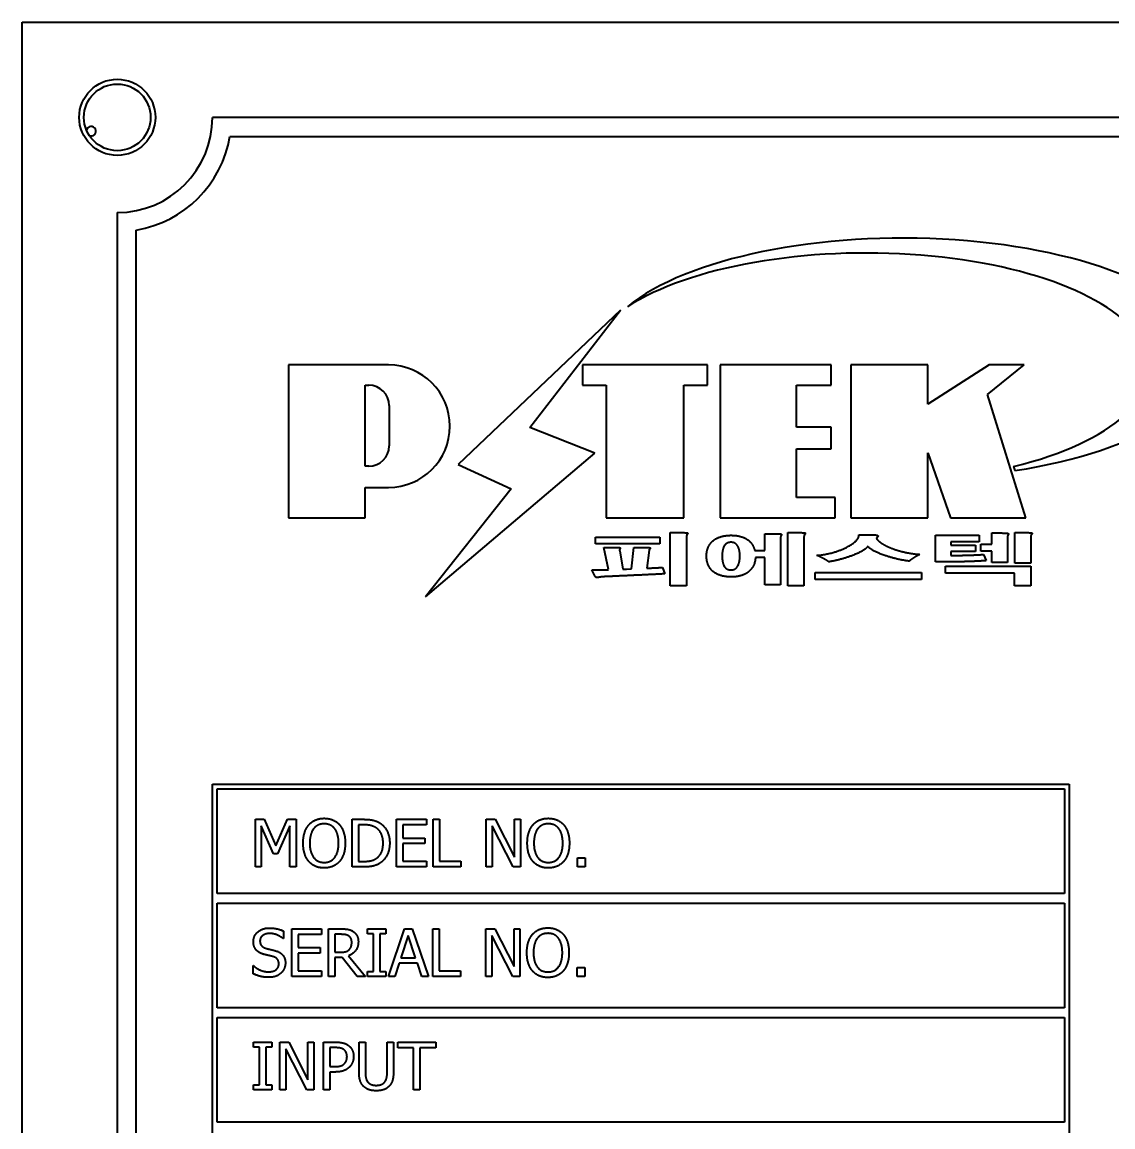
# Model space of a CAD drawing. Header units: millimetres. Extents: x 0 to 5945, y 0 to 4205.
# Drawn here: x 4305 to 4362.3, y 1505.8 to 1563.8 of the extents above; entities that cross this region are included whole.
import ezdxf

# ---------------------------------------------------------------- set-up
doc = ezdxf.new("R2010")
doc.units = ezdxf.units.MM
doc.header["$LTSCALE"] = 5
doc.layers.add('가시적인 것(ISO)', color=3, linetype='Continuous', lineweight=40)

msp = doc.modelspace()

# ---------------------------------------------------------------- linework, layer by layer
at = {"layer": '가시적인 것(ISO)'}
for p, q in [((4305.0316, 1563.8118), (4465.0316, 1563.8118)), ((4305.0316, 1443.8118), (4305.0316, 1563.8118)), ((4455.0316, 1558.8118), (4315.0316, 1558.8118)), ((4315.9477, 1557.8118), (4454.1155, 1557.8118)), ((4310.0316, 1553.8118), (4310.0316, 1453.8118)), ((4311.0316, 1454.7279), (4311.0316, 1552.8957)), ((4336.4681, 1548.692), (4327.9311, 1540.5907)), ((4331.6987, 1542.5333), (4336.4681, 1548.692)), ((4319.0316, 1545.8118), (4319.0316, 1537.7896)), ((4324.2839, 1545.8118), (4319.0316, 1545.8118)), ((4334.4706, 1545.8118), (4334.4706, 1544.7486)), ((4341.0237, 1545.8118), (4334.4706, 1545.8118)), ((4341.0237, 1544.7486), (4341.0237, 1545.8118)), ((4341.7002, 1545.8118), (4341.7002, 1537.7896)), ((4347.5284, 1545.8118), (4341.7002, 1545.8118)), ((4347.5284, 1544.7486), (4347.5284, 1545.8118)), ((4348.5591, 1545.8118), (4348.5591, 1537.7896)), ((4352.5933, 1545.8118), (4348.5591, 1545.8118)), ((4352.5933, 1543.7536), (4352.5933, 1545.8118)), ((4355.8181, 1545.8118), (4352.5933, 1543.7536)), ((4355.7271, 1544.2574), (4357.6635, 1545.8118)), ((4357.6635, 1545.8118), (4355.8181, 1545.8118)), ((4323.0427, 1540.4958), (4323.0427, 1544.7486)), ((4323.0427, 1544.7486), (4323.2457, 1544.7486)), ((4334.4706, 1544.7486), (4335.7077, 1544.7486)), ((4335.7077, 1544.7486), (4335.7077, 1537.7896)), ((4339.7865, 1544.7486), (4341.0237, 1544.7486)), ((4339.7865, 1537.7896), (4339.7865, 1544.7486)), ((4345.7104, 1544.7486), (4347.5284, 1544.7486)), ((4345.7104, 1542.5427), (4345.7104, 1544.7486)), ((4357.7412, 1537.7896), (4355.7271, 1544.2574)), ((4324.3088, 1543.6854), (4324.3088, 1541.559)), ((4335.1099, 1541.1782), (4331.6987, 1542.5333)), ((4347.5284, 1542.5427), (4345.7104, 1542.5427)), ((4347.5284, 1541.4136), (4347.5284, 1542.5427)), ((4326.225, 1533.6364), (4335.1099, 1541.1782)), ((4345.7104, 1541.4136), (4347.5284, 1541.4136)), ((4345.7104, 1538.8527), (4345.7104, 1541.4136)), ((4352.5933, 1541.1986), (4353.7993, 1537.7896)), ((4352.5933, 1537.7896), (4352.5933, 1541.1986)), ((4323.2457, 1540.4958), (4323.0427, 1540.4958)), ((4327.9311, 1540.5907), (4330.7121, 1539.3015)), ((4357.1047, 1540.4794), (4357.1713, 1540.2656)), ((4323.0427, 1537.7896), (4323.0427, 1539.3843)), ((4323.0427, 1539.3843), (4324.2839, 1539.3843)), ((4330.7121, 1539.3015), (4326.225, 1533.6364)), ((4347.7411, 1538.8527), (4345.7104, 1538.8527)), ((4347.7411, 1537.7896), (4347.7411, 1538.8527)), ((4319.0316, 1537.7896), (4323.0427, 1537.7896)), ((4335.7077, 1537.7896), (4339.7865, 1537.7896)), ((4341.7002, 1537.7896), (4347.7411, 1537.7896)), ((4348.5591, 1537.7896), (4352.5933, 1537.7896)), ((4353.7993, 1537.7896), (4357.7412, 1537.7896)), ((4339.0657, 1534.2194), (4339.0657, 1537.0112)), ((4339.0657, 1537.0112), (4339.5834, 1537.0112)), ((4345.2543, 1537.0112), (4345.7836, 1537.0112)), ((4345.2543, 1534.2194), (4345.2543, 1537.0112)), ((4357.1661, 1535.4117), (4357.1661, 1537.0112)), ((4357.1661, 1537.0112), (4357.6954, 1537.0112)), ((4335.1513, 1536.7727), (4338.5306, 1536.7727)), ((4335.1513, 1536.4179), (4335.1513, 1536.7727)), ((4338.5306, 1536.7727), (4338.5306, 1536.4179)), ((4339.9265, 1536.8164), (4339.9265, 1534.2194)), ((4344.0445, 1536.066), (4344.0445, 1536.953)), ((4344.0445, 1536.953), (4344.5214, 1536.953)), ((4344.8704, 1536.7785), (4344.8704, 1534.2659)), ((4346.0977, 1536.8076), (4346.0977, 1534.2194)), ((4348.9826, 1536.8978), (4349.5991, 1536.8978)), ((4352.9958, 1536.8687), (4355.2991, 1536.8687)), ((4352.9958, 1535.4757), (4352.9958, 1536.8687)), ((4353.8101, 1536.5314), (4353.8101, 1536.351)), ((4355.2991, 1536.5314), (4353.8101, 1536.5314)), ((4355.2991, 1536.8687), (4355.2991, 1536.5314)), ((4355.9563, 1536.9908), (4356.4391, 1536.9908)), ((4355.9563, 1536.4005), (4355.9563, 1536.9908)), ((4356.7881, 1536.7931), (4356.7881, 1535.4379)), ((4358.0095, 1536.8076), (4358.0095, 1535.4117)), ((4338.5306, 1536.4179), (4335.1513, 1536.4179)), ((4335.826, 1535.0656), (4335.5876, 1536.2347)), ((4335.5876, 1536.2347), (4336.1343, 1536.2347)), ((4336.4193, 1536.0515), (4336.5821, 1535.0831)), ((4337.0416, 1535.1034), (4337.1638, 1536.2347)), ((4337.1638, 1536.2347), (4337.6698, 1536.2347)), ((4337.9606, 1536.0806), (4337.8501, 1535.1413)), ((4343.5094, 1536.066), (4344.0445, 1536.066)), ((4353.8101, 1536.351), (4355.113, 1536.351)), ((4353.8101, 1536.0137), (4353.8101, 1535.8159)), ((4355.113, 1536.0137), (4353.8101, 1536.0137)), ((4355.113, 1536.351), (4355.113, 1536.0137)), ((4355.3805, 1536.4005), (4355.9563, 1536.4005)), ((4355.3805, 1536.037), (4355.3805, 1536.4005)), ((4355.9563, 1536.037), (4355.3805, 1536.037)), ((4355.5317, 1535.8625), (4355.6597, 1535.5397)), ((4355.9563, 1535.4379), (4355.9563, 1536.037)), ((4344.0445, 1535.7083), (4343.5501, 1535.7083)), ((4344.0445, 1534.2659), (4344.0445, 1535.7083)), ((4353.7345, 1535.4757), (4352.9958, 1535.4757)), ((4353.8101, 1535.8159), (4354.1358, 1535.8159)), ((4356.7881, 1535.4379), (4355.9563, 1535.4379)), ((4358.0095, 1535.4117), (4357.1661, 1535.4117)), ((4335.1048, 1534.7487), (4334.9478, 1535.0482)), ((4336.5821, 1535.0831), (4336.7683, 1535.0947)), ((4336.7683, 1535.0947), (4337.0416, 1535.1034)), ((4337.8501, 1535.1413), (4338.0828, 1535.1529)), ((4338.6644, 1535.182), (4338.7807, 1534.8446)), ((4346.6909, 1534.5567), (4346.6909, 1534.9202)), ((4346.6909, 1534.9202), (4352.2746, 1534.9202)), ((4352.2746, 1534.9202), (4352.2746, 1534.5567)), ((4353.5251, 1534.8882), (4353.5251, 1535.2518)), ((4353.5251, 1535.2518), (4358.0095, 1535.2518)), ((4357.1487, 1534.8882), (4353.5251, 1534.8882)), ((4357.1487, 1534.2194), (4357.1487, 1534.8882)), ((4358.0095, 1535.2518), (4358.0095, 1534.2194)), ((4339.9265, 1534.2194), (4339.0657, 1534.2194)), ((4344.8704, 1534.2659), (4344.0445, 1534.2659)), ((4346.0977, 1534.2194), (4345.2543, 1534.2194)), ((4352.2746, 1534.5567), (4346.6909, 1534.5567)), ((4358.0095, 1534.2194), (4357.1487, 1534.2194)), ((4315.0316, 1523.8118), (4360.0316, 1523.8118)), ((4315.0316, 1475.8118), (4315.0316, 1523.8118)), ((4360.0316, 1523.8118), (4360.0316, 1475.8118)), ((4315.2816, 1518.0618), (4315.2816, 1523.5618)), ((4315.2816, 1523.5618), (4359.7816, 1523.5618)), ((4359.7816, 1523.5618), (4359.7816, 1518.0618)), ((4317.2848, 1519.4591), (4317.2848, 1521.9591)), ((4317.2848, 1521.9591), (4317.7386, 1521.9591)), ((4317.7386, 1521.9591), (4318.3626, 1520.5673)), ((4318.3626, 1520.5673), (4318.9663, 1521.9591)), ((4318.9663, 1521.9591), (4319.4283, 1521.9591)), ((4319.4283, 1521.9591), (4319.4283, 1519.4591)), ((4322.3679, 1519.4591), (4322.3679, 1521.9591)), ((4322.3679, 1521.9591), (4322.9372, 1521.9591)), ((4324.6997, 1519.4591), (4324.6997, 1521.9591)), ((4324.6997, 1521.9591), (4326.2637, 1521.9591)), ((4326.2637, 1521.9591), (4326.2637, 1521.6633)), ((4326.6284, 1519.4591), (4326.6284, 1521.9591)), ((4326.6284, 1521.9591), (4326.9607, 1521.9591)), ((4326.9607, 1521.9591), (4326.9607, 1519.7549)), ((4329.412, 1519.4591), (4329.412, 1521.9591)), ((4329.412, 1521.9591), (4329.8841, 1521.9591)), ((4329.8841, 1521.9591), (4330.891, 1519.9798)), ((4330.891, 1519.9798), (4330.891, 1521.9591)), ((4330.891, 1521.9591), (4331.2009, 1521.9591)), ((4331.2009, 1521.9591), (4331.2009, 1519.4591)), ((4318.2411, 1520.1479), (4317.5948, 1521.6127)), ((4317.5948, 1521.6127), (4317.5948, 1519.4591)), ((4319.096, 1521.6127), (4318.4436, 1520.1479)), ((4319.096, 1519.4591), (4319.096, 1521.6127)), ((4322.7001, 1521.6714), (4322.7001, 1519.7468)), ((4322.9534, 1521.6714), (4322.7001, 1521.6714)), ((4326.2637, 1521.6633), (4325.032, 1521.6633)), ((4325.032, 1521.6633), (4325.032, 1520.9785)), ((4330.8282, 1519.4591), (4329.722, 1521.6147)), ((4329.722, 1521.6147), (4329.722, 1519.4591)), ((4325.032, 1520.9785), (4326.1807, 1520.9785)), ((4326.1807, 1520.9785), (4326.1807, 1520.6828)), ((4325.032, 1520.6828), (4325.032, 1519.7549)), ((4326.1807, 1520.6828), (4325.032, 1520.6828)), ((4318.4436, 1520.1479), (4318.2411, 1520.1479)), ((4322.7001, 1519.7468), (4322.9534, 1519.7468)), ((4325.032, 1519.7549), (4326.2637, 1519.7549)), ((4326.2637, 1519.7549), (4326.2637, 1519.4591)), ((4326.9607, 1519.7549), (4328.077, 1519.7549)), ((4328.077, 1519.7549), (4328.077, 1519.4591)), ((4334.2054, 1519.4591), (4334.2054, 1519.9372)), ((4334.2054, 1519.9372), (4334.6065, 1519.9372)), ((4334.6065, 1519.9372), (4334.6065, 1519.4591)), ((4317.5948, 1519.4591), (4317.2848, 1519.4591)), ((4319.4283, 1519.4591), (4319.096, 1519.4591)), ((4322.9432, 1519.4591), (4322.3679, 1519.4591)), ((4326.2637, 1519.4591), (4324.6997, 1519.4591)), ((4328.077, 1519.4591), (4326.6284, 1519.4591)), ((4329.722, 1519.4591), (4329.412, 1519.4591)), ((4331.2009, 1519.4591), (4330.8282, 1519.4591)), ((4334.6065, 1519.4591), (4334.2054, 1519.4591)), ((4359.7816, 1518.0618), (4315.2816, 1518.0618)), ((4315.2816, 1512.0618), (4315.2816, 1517.5618)), ((4315.2816, 1517.5618), (4359.7816, 1517.5618)), ((4359.7816, 1517.5618), (4359.7816, 1512.0618)), ((4319.1993, 1513.7091), (4319.1993, 1516.2091)), ((4319.1993, 1516.2091), (4320.7633, 1516.2091)), ((4320.7633, 1516.2091), (4320.7633, 1515.9133)), ((4321.128, 1516.2091), (4321.7723, 1516.2091)), ((4321.128, 1513.7091), (4321.128, 1516.2091)), ((4323.1641, 1515.9538), (4323.1641, 1516.2091)), ((4323.1641, 1516.2091), (4324.1325, 1516.2091)), ((4324.1325, 1516.2091), (4324.1325, 1515.9538)), ((4324.2743, 1513.7091), (4325.1171, 1516.2091)), ((4325.1171, 1516.2091), (4325.5263, 1516.2091)), ((4325.5263, 1516.2091), (4326.3691, 1513.7091)), ((4326.6061, 1513.7091), (4326.6061, 1516.2091)), ((4326.6061, 1516.2091), (4326.9384, 1516.2091)), ((4326.9384, 1516.2091), (4326.9384, 1514.0049)), ((4329.3898, 1513.7091), (4329.3898, 1516.2091)), ((4329.3898, 1516.2091), (4329.8618, 1516.2091)), ((4329.8618, 1516.2091), (4330.8687, 1514.2298)), ((4330.8687, 1514.2298), (4330.8687, 1516.2091)), ((4330.8687, 1516.2091), (4331.1787, 1516.2091)), ((4331.1787, 1516.2091), (4331.1787, 1513.7091)), ((4318.7637, 1515.6945), (4318.7394, 1515.6945)), ((4318.7637, 1516.0916), (4318.7637, 1515.6945)), ((4320.7633, 1515.9133), (4319.5316, 1515.9133)), ((4319.5316, 1515.9133), (4319.5316, 1515.2285)), ((4321.7905, 1515.9214), (4321.4603, 1515.9214)), ((4321.4603, 1515.9214), (4321.4603, 1514.9814)), ((4323.4821, 1515.9538), (4323.1641, 1515.9538)), ((4323.4821, 1513.9644), (4323.4821, 1515.9538)), ((4324.1325, 1515.9538), (4323.8144, 1515.9538)), ((4323.8144, 1515.9538), (4323.8144, 1513.9644)), ((4325.3136, 1515.8687), (4324.9287, 1514.6917)), ((4325.7005, 1514.6917), (4325.3136, 1515.8687)), ((4330.8059, 1513.7091), (4329.6997, 1515.8647)), ((4329.6997, 1515.8647), (4329.6997, 1513.7091)), ((4319.5316, 1515.2285), (4320.6803, 1515.2285)), ((4320.6803, 1515.2285), (4320.6803, 1514.9328)), ((4321.4603, 1514.9814), (4321.752, 1514.9814)), ((4319.5316, 1514.9328), (4319.5316, 1514.0049)), ((4320.6803, 1514.9328), (4319.5316, 1514.9328)), ((4321.8411, 1514.7038), (4321.4603, 1514.7038)), ((4321.4603, 1514.7038), (4321.4603, 1513.7091)), ((4322.6312, 1513.7091), (4321.8411, 1514.7038)), ((4322.1734, 1514.797), (4323.0628, 1513.7091)), ((4324.8375, 1514.408), (4324.6106, 1513.7091)), ((4325.7917, 1514.408), (4324.8375, 1514.408)), ((4324.9287, 1514.6917), (4325.7005, 1514.6917)), ((4326.0186, 1513.7091), (4325.7917, 1514.408)), ((4317.1612, 1513.859), (4317.1612, 1514.2764)), ((4317.1612, 1514.2764), (4317.1855, 1514.2764)), ((4319.5316, 1514.0049), (4320.7633, 1514.0049)), ((4320.7633, 1514.0049), (4320.7633, 1513.7091)), ((4323.1641, 1513.7091), (4323.1641, 1513.9644)), ((4323.1641, 1513.9644), (4323.4821, 1513.9644)), ((4323.8144, 1513.9644), (4324.1325, 1513.9644)), ((4324.1325, 1513.9644), (4324.1325, 1513.7091)), ((4326.9384, 1514.0049), (4328.0547, 1514.0049)), ((4328.0547, 1514.0049), (4328.0547, 1513.7091)), ((4334.1831, 1513.7091), (4334.1831, 1514.1872)), ((4334.1831, 1514.1872), (4334.5842, 1514.1872)), ((4334.5842, 1514.1872), (4334.5842, 1513.7091)), ((4320.7633, 1513.7091), (4319.1993, 1513.7091)), ((4321.4603, 1513.7091), (4321.128, 1513.7091)), ((4323.0628, 1513.7091), (4322.6312, 1513.7091)), ((4324.1325, 1513.7091), (4323.1641, 1513.7091)), ((4324.6106, 1513.7091), (4324.2743, 1513.7091)), ((4326.3691, 1513.7091), (4326.0186, 1513.7091)), ((4328.0547, 1513.7091), (4326.6061, 1513.7091)), ((4329.6997, 1513.7091), (4329.3898, 1513.7091)), ((4331.1787, 1513.7091), (4330.8059, 1513.7091)), ((4334.5842, 1513.7091), (4334.1831, 1513.7091)), ((4359.7816, 1512.0618), (4315.2816, 1512.0618)), ((4315.2816, 1506.0618), (4315.2816, 1511.5618)), ((4315.2816, 1511.5618), (4359.7816, 1511.5618)), ((4359.7816, 1511.5618), (4359.7816, 1506.0618)), ((4317.1876, 1510.0065), (4317.1876, 1510.2618)), ((4317.1876, 1510.2618), (4318.156, 1510.2618)), ((4317.5056, 1510.0065), (4317.1876, 1510.0065)), ((4317.5056, 1508.017), (4317.5056, 1510.0065)), ((4318.156, 1510.0065), (4317.8379, 1510.0065)), ((4317.8379, 1510.0065), (4317.8379, 1508.017)), ((4318.156, 1510.2618), (4318.156, 1510.0065)), ((4318.5672, 1507.7618), (4318.5672, 1510.2618)), ((4318.5672, 1510.2618), (4319.0393, 1510.2618)), ((4319.9834, 1507.7618), (4318.8772, 1509.9174)), ((4318.8772, 1509.9174), (4318.8772, 1507.7618)), ((4319.0393, 1510.2618), (4320.0462, 1508.2824)), ((4320.0462, 1508.2824), (4320.0462, 1510.2618)), ((4320.0462, 1510.2618), (4320.3561, 1510.2618)), ((4320.3561, 1510.2618), (4320.3561, 1507.7618)), ((4320.8626, 1507.7618), (4320.8626, 1510.2618)), ((4320.8626, 1510.2618), (4321.4906, 1510.2618)), ((4321.4704, 1509.9741), (4321.1949, 1509.9741)), ((4321.1949, 1509.9741), (4321.1949, 1508.9773)), ((4322.7285, 1508.7018), (4322.7285, 1510.2618)), ((4322.7285, 1510.2618), (4323.0607, 1510.2618)), ((4323.0607, 1510.2618), (4323.0607, 1508.7018)), ((4324.2054, 1508.6937), (4324.2054, 1510.2618)), ((4324.2054, 1510.2618), (4324.5377, 1510.2618)), ((4324.5377, 1510.2618), (4324.5377, 1508.7018)), ((4324.7585, 1509.966), (4324.7585, 1510.2618)), ((4324.7585, 1510.2618), (4326.7682, 1510.2618)), ((4325.5972, 1509.966), (4324.7585, 1509.966)), ((4325.5972, 1507.7618), (4325.5972, 1509.966)), ((4325.9295, 1509.966), (4325.9295, 1507.7618)), ((4326.7682, 1509.966), (4325.9295, 1509.966)), ((4326.7682, 1510.2618), (4326.7682, 1509.966)), ((4321.1949, 1508.9773), (4321.4218, 1508.9773)), ((4321.4765, 1508.6937), (4321.1949, 1508.6937)), ((4321.1949, 1508.6937), (4321.1949, 1507.7618)), ((4317.1876, 1507.7618), (4317.1876, 1508.017)), ((4317.1876, 1508.017), (4317.5056, 1508.017)), ((4317.8379, 1508.017), (4318.156, 1508.017)), ((4318.156, 1508.017), (4318.156, 1507.7618)), ((4318.156, 1507.7618), (4317.1876, 1507.7618)), ((4318.8772, 1507.7618), (4318.5672, 1507.7618)), ((4320.3561, 1507.7618), (4319.9834, 1507.7618)), ((4321.1949, 1507.7618), (4320.8626, 1507.7618)), ((4325.9295, 1507.7618), (4325.5972, 1507.7618)), ((4359.7816, 1506.0618), (4315.2816, 1506.0618))]:
    msp.add_line(p, q, dxfattribs=at)
for radius in [2, 1.75]:
    msp.add_circle((4310.0316, 1558.8118), radius, dxfattribs=at)
for centre, radius, start, end in [((4310.0316, 1558.8118), 5, 270, 0), ((4308.6616, 1558.0818), 0.25, 248.547583, 167.554272), ((4310.0316, 1558.8118), 6, 279.594068, 350.405932), ((4324.2839, 1542.5981), 3.2137, 270, 90), ((4323.2457, 1543.6854), 1.0632, 0, 90), ((4323.2457, 1541.559), 1.0632, 270, 0)]:
    msp.add_arc(centre, radius, start, end, dxfattribs=at)
for centre, major_axis, ratio, start_param, end_param in [((4351.2924, 1546.1461), (-16.032, 0), 0.3942601, 1.9462528, 5.8376072), ((4349.3862, 1545.644), (14.8527, 0), 0.4069905, 5.2588489, 8.8617991)]:
    msp.add_ellipse(centre, major_axis=major_axis, ratio=ratio, start_param=start_param, end_param=end_param, dxfattribs=at)
for points in [[(4339.5834, 1537.0112), (4339.9033, 1537.0112), (4339.9672, 1536.9967)], [(4345.7836, 1537.0112), (4346.0802, 1537.0112), (4346.1442, 1536.9938)], [(4357.6954, 1537.0112), (4357.992, 1537.0112), (4358.056, 1536.9938)], [(4339.944, 1536.8862), (4339.9265, 1536.8513), (4339.9265, 1536.8164)], [(4339.9731, 1536.9356), (4339.9498, 1536.9036), (4339.944, 1536.8862)], [(4339.9672, 1536.9967), (4340.0138, 1536.985), (4339.9731, 1536.9356)], [(4340.9793, 1535.784), (4340.9793, 1536.2754), (4341.2992, 1536.5663)], [(4341.2992, 1536.5663), (4341.6423, 1536.8687), (4342.2705, 1536.8687)], [(4342.2647, 1536.5023), (4342.0379, 1536.5023), (4341.9157, 1536.322)], [(4342.602, 1536.322), (4342.4857, 1536.5023), (4342.2647, 1536.5023)], [(4342.2705, 1536.8687), (4342.794, 1536.8687), (4343.1197, 1536.6506)], [(4343.1197, 1536.6506), (4343.428, 1536.4383), (4343.5094, 1536.066)], [(4344.5214, 1536.953), (4344.8297, 1536.953), (4344.8995, 1536.9327)], [(4344.882, 1536.828), (4344.8704, 1536.8018), (4344.8704, 1536.7785)], [(4344.9053, 1536.8658), (4344.8879, 1536.8396), (4344.882, 1536.828)], [(4344.8995, 1536.9327), (4344.946, 1536.9181), (4344.9053, 1536.8658)], [(4346.1093, 1536.8716), (4346.0977, 1536.8396), (4346.0977, 1536.8076)], [(4346.1442, 1536.924), (4346.1209, 1536.892), (4346.1093, 1536.8716)], [(4346.1442, 1536.9938), (4346.1849, 1536.9792), (4346.1442, 1536.924)], [(4348.3253, 1536.2347), (4348.9826, 1536.5633), (4348.9826, 1536.8978)], [(4349.5991, 1536.8978), (4349.8899, 1536.8978), (4349.9597, 1536.8629)], [(4349.9597, 1536.8629), (4350.0295, 1536.828), (4349.9073, 1536.7378)], [(4349.9073, 1536.7378), (4349.9073, 1536.6593), (4350.0644, 1536.5343)], [(4350.0644, 1536.5343), (4350.2331, 1536.3976), (4350.5181, 1536.2667)], [(4356.4391, 1536.9908), (4356.7473, 1536.9908), (4356.8113, 1536.9705)], [(4356.7997, 1536.8542), (4356.7881, 1536.8222), (4356.7881, 1536.7931)], [(4356.823, 1536.9007), (4356.8055, 1536.8687), (4356.7997, 1536.8542)], [(4356.8113, 1536.9705), (4356.8637, 1536.9559), (4356.823, 1536.9007)], [(4358.0211, 1536.8716), (4358.0095, 1536.8396), (4358.0095, 1536.8076)], [(4358.056, 1536.924), (4358.0328, 1536.892), (4358.0211, 1536.8716)], [(4358.056, 1536.9938), (4358.0967, 1536.9792), (4358.056, 1536.924)], [(4336.1343, 1536.2347), (4336.3728, 1536.2347), (4336.4251, 1536.2202)], [(4336.4135, 1536.1155), (4336.4077, 1536.0835), (4336.4193, 1536.0515)], [(4336.4367, 1536.1649), (4336.4193, 1536.1329), (4336.4135, 1536.1155)], [(4336.4251, 1536.2202), (4336.46, 1536.2085), (4336.4367, 1536.1649)], [(4337.6698, 1536.2347), (4337.949, 1536.2347), (4338.0071, 1536.2144)], [(4337.9722, 1536.1213), (4337.9606, 1536.1009), (4337.9606, 1536.0806)], [(4338.0013, 1536.1562), (4337.9839, 1536.1329), (4337.9722, 1536.1213)], [(4338.0071, 1536.2144), (4338.0479, 1536.2027), (4338.0013, 1536.1562)], [(4341.9157, 1536.322), (4341.7994, 1536.1388), (4341.7994, 1535.784)], [(4342.73, 1535.784), (4342.73, 1536.1388), (4342.602, 1536.322)], [(4346.7782, 1535.813), (4347.6622, 1535.9032), (4348.3253, 1536.2347)], [(4349.4479, 1536.2842), (4349.2792, 1536.0544), (4348.6452, 1535.8101)], [(4350.297, 1535.8247), (4349.6572, 1536.0544), (4349.4479, 1536.2842)], [(4350.5181, 1536.2667), (4350.8438, 1536.1213), (4351.2335, 1536.0195)], [(4351.2335, 1536.0195), (4351.6871, 1535.9061), (4352.1815, 1535.8654)], [(4352.1815, 1535.8654), (4352.0536, 1535.8043), (4351.8965, 1535.7025)], [(4354.8105, 1535.8276), (4355.1653, 1535.8392), (4355.5317, 1535.8625)], [(4341.2992, 1534.99), (4340.9793, 1535.2779), (4340.9793, 1535.784)], [(4341.7994, 1535.784), (4341.7994, 1535.4175), (4341.9157, 1535.2314)], [(4342.602, 1535.2314), (4342.73, 1535.4204), (4342.73, 1535.784)], [(4343.5501, 1535.7083), (4343.521, 1535.2343), (4343.2011, 1534.9668)], [(4347.1097, 1535.6502), (4346.9468, 1535.7403), (4346.7782, 1535.813)], [(4347.4005, 1535.4786), (4347.2726, 1535.5629), (4347.1097, 1535.6502)], [(4348.6452, 1535.8101), (4348.0345, 1535.5775), (4347.4005, 1535.4786)], [(4351.6232, 1535.5135), (4350.9427, 1535.5978), (4350.297, 1535.8247)], [(4351.8965, 1535.7025), (4351.7569, 1535.6124), (4351.6232, 1535.5135)], [(4354.6884, 1535.4902), (4354.2521, 1535.4757), (4353.7345, 1535.4757)], [(4354.1358, 1535.8159), (4354.4906, 1535.8159), (4354.8105, 1535.8276)], [(4355.6597, 1535.5397), (4355.2526, 1535.5048), (4354.6884, 1535.4902)], [(4334.9478, 1535.0482), (4335.1281, 1535.0482), (4335.3782, 1535.054)], [(4335.1862, 1534.6585), (4335.1513, 1534.6701), (4335.1048, 1534.7487)], [(4335.4829, 1534.6876), (4335.4189, 1534.6789), (4335.3258, 1534.6643)], [(4335.3782, 1535.054), (4335.5468, 1535.0598), (4335.826, 1535.0656)], [(4335.7271, 1534.7021), (4335.5992, 1534.6992), (4335.4829, 1534.6876)], [(4337.1405, 1534.7661), (4336.3262, 1534.7283), (4335.7271, 1534.7021)], [(4338.7807, 1534.8446), (4337.9199, 1534.801), (4337.1405, 1534.7661)], [(4338.0828, 1535.1529), (4338.298, 1535.1616), (4338.3968, 1535.1674)], [(4338.3968, 1535.1674), (4338.5655, 1535.1762), (4338.6644, 1535.182)], [(4342.2705, 1534.6847), (4341.6423, 1534.6847), (4341.2992, 1534.99)], [(4341.9157, 1535.2314), (4342.0379, 1535.0482), (4342.2647, 1535.0482)], [(4342.2647, 1535.0482), (4342.4857, 1535.0482), (4342.602, 1535.2314)], [(4343.2011, 1534.9668), (4342.8638, 1534.6847), (4342.2705, 1534.6847)], [(4335.3258, 1534.6643), (4335.2211, 1534.6469), (4335.1862, 1534.6585)], [(4320.0928, 1521.6734), (4320.2386, 1521.8396), (4320.6458, 1522.0118), (4320.8971, 1522.0118)], [(4320.8971, 1522.0118), (4321.1523, 1522.0118), (4321.5616, 1521.8335), (4321.7034, 1521.6734)], [(4322.9372, 1521.9591), (4323.2897, 1521.9591), (4323.6908, 1521.8538), (4323.8326, 1521.7606)], [(4331.8654, 1521.6734), (4332.0113, 1521.8396), (4332.4185, 1522.0118), (4332.6697, 1522.0118)], [(4332.6697, 1522.0118), (4332.925, 1522.0118), (4333.3342, 1521.8335), (4333.4761, 1521.6734)], [(4319.7929, 1520.7091), (4319.7929, 1521.0231), (4319.9489, 1521.5012), (4320.0928, 1521.6734)], [(4320.344, 1521.4648), (4320.2447, 1521.3371), (4320.1394, 1520.9522), (4320.1394, 1520.7091)], [(4320.8991, 1521.7241), (4320.7188, 1521.7241), (4320.4473, 1521.5985), (4320.344, 1521.4648)], [(4321.4522, 1521.4648), (4321.3529, 1521.5944), (4321.0733, 1521.7241), (4320.8991, 1521.7241)], [(4321.6568, 1520.7091), (4321.6568, 1520.9563), (4321.5494, 1521.3392), (4321.4522, 1521.4648)], [(4321.7034, 1521.6734), (4321.8452, 1521.5073), (4322.0032, 1521.0211), (4322.0032, 1520.7091)], [(4323.6138, 1521.5215), (4323.4801, 1521.6005), (4323.1783, 1521.6714), (4322.9534, 1521.6714)], [(4323.9927, 1520.7111), (4323.9927, 1520.9988), (4323.8022, 1521.406), (4323.6138, 1521.5215)], [(4323.8326, 1521.7606), (4324.0737, 1521.6005), (4324.3391, 1521.0717), (4324.3391, 1520.7071)], [(4331.5656, 1520.7091), (4331.5656, 1521.0231), (4331.7216, 1521.5012), (4331.8654, 1521.6734)], [(4332.1167, 1521.4648), (4332.0174, 1521.3371), (4331.912, 1520.9522), (4331.912, 1520.7091)], [(4332.6718, 1521.7241), (4332.4915, 1521.7241), (4332.22, 1521.5985), (4332.1167, 1521.4648)], [(4333.2248, 1521.4648), (4333.1256, 1521.5944), (4332.846, 1521.7241), (4332.6718, 1521.7241)], [(4333.4295, 1520.7091), (4333.4295, 1520.9563), (4333.3221, 1521.3392), (4333.2248, 1521.4648)], [(4333.4761, 1521.6734), (4333.6179, 1521.5073), (4333.7759, 1521.0211), (4333.7759, 1520.7091)], [(4320.0907, 1519.7468), (4319.9469, 1519.9129), (4319.7929, 1520.4012), (4319.7929, 1520.7091)], [(4320.1394, 1520.7091), (4320.1394, 1520.2168), (4320.5526, 1519.6941), (4320.8991, 1519.6941)], [(4320.8991, 1519.6941), (4321.2455, 1519.6941), (4321.6568, 1520.2168), (4321.6568, 1520.7091)], [(4322.0032, 1520.7091), (4322.0032, 1520.4052), (4321.8492, 1519.9129), (4321.7034, 1519.7468)], [(4323.6442, 1519.9129), (4323.8184, 1520.0304), (4323.9927, 1520.4194), (4323.9927, 1520.7111)], [(4324.3391, 1520.7071), (4324.3391, 1520.3647), (4324.0616, 1519.8136), (4323.8286, 1519.6597)], [(4331.8634, 1519.7468), (4331.7196, 1519.9129), (4331.5656, 1520.4012), (4331.5656, 1520.7091)], [(4331.912, 1520.7091), (4331.912, 1520.2168), (4332.3253, 1519.6941), (4332.6718, 1519.6941)], [(4332.6718, 1519.6941), (4333.0182, 1519.6941), (4333.4295, 1520.2168), (4333.4295, 1520.7091)], [(4333.7759, 1520.7091), (4333.7759, 1520.4052), (4333.6219, 1519.9129), (4333.4761, 1519.7468)], [(4320.8971, 1519.4064), (4320.6438, 1519.4064), (4320.2386, 1519.5786), (4320.0907, 1519.7468)], [(4321.7034, 1519.7468), (4321.5494, 1519.5726), (4321.1422, 1519.4064), (4320.8971, 1519.4064)], [(4323.8286, 1519.6597), (4323.6381, 1519.5401), (4323.2471, 1519.4591), (4322.9432, 1519.4591)], [(4322.9534, 1519.7468), (4323.1742, 1519.7468), (4323.5085, 1519.8177), (4323.6442, 1519.9129)], [(4332.6697, 1519.4064), (4332.4165, 1519.4064), (4332.0113, 1519.5786), (4331.8634, 1519.7468)], [(4333.4761, 1519.7468), (4333.3221, 1519.5726), (4332.9149, 1519.4064), (4332.6697, 1519.4064)], [(4317.1795, 1515.5385), (4317.1795, 1515.8424), (4317.6535, 1516.2537), (4318.0202, 1516.2537)], [(4318.0202, 1516.2537), (4318.2309, 1516.2537), (4318.6037, 1516.1706), (4318.7637, 1516.0916)], [(4321.7723, 1516.2091), (4321.987, 1516.2091), (4322.2767, 1516.1625), (4322.4084, 1516.0774)], [(4331.8432, 1515.9234), (4331.989, 1516.0896), (4332.3962, 1516.2618), (4332.6475, 1516.2618)], [(4332.6475, 1516.2618), (4332.9027, 1516.2618), (4333.312, 1516.0835), (4333.4538, 1515.9234)], [(4318.0425, 1515.966), (4317.8116, 1515.966), (4317.5259, 1515.7492), (4317.5259, 1515.573)], [(4317.5259, 1515.573), (4317.5259, 1515.4149), (4317.6941, 1515.2265), (4317.8521, 1515.184)], [(4318.7394, 1515.6945), (4318.6199, 1515.8039), (4318.2471, 1515.966), (4318.0425, 1515.966)], [(4322.1876, 1515.8363), (4322.1167, 1515.8829), (4321.9283, 1515.9214), (4321.7905, 1515.9214)], [(4322.3456, 1515.5041), (4322.3456, 1515.6135), (4322.2686, 1515.7816), (4322.1876, 1515.8363)], [(4322.4084, 1516.0774), (4322.5401, 1515.9923), (4322.692, 1515.7269), (4322.692, 1515.5304)], [(4331.5433, 1514.9591), (4331.5433, 1515.2731), (4331.6993, 1515.7512), (4331.8432, 1515.9234)], [(4332.0944, 1515.7148), (4331.9951, 1515.5871), (4331.8898, 1515.2022), (4331.8898, 1514.9591)], [(4332.6495, 1515.9741), (4332.4692, 1515.9741), (4332.1977, 1515.8485), (4332.0944, 1515.7148)], [(4333.2026, 1515.7148), (4333.1033, 1515.8444), (4332.8237, 1515.9741), (4332.6495, 1515.9741)], [(4333.4072, 1514.9591), (4333.4072, 1515.2063), (4333.2998, 1515.5892), (4333.2026, 1515.7148)], [(4333.4538, 1515.9234), (4333.5956, 1515.7573), (4333.7536, 1515.2711), (4333.7536, 1514.9591)], [(4317.3415, 1515.0867), (4317.2646, 1515.1698), (4317.1795, 1515.3926), (4317.1795, 1515.5385)], [(4317.7548, 1514.8659), (4317.6252, 1514.9003), (4317.4206, 1515.0037), (4317.3415, 1515.0867)], [(4317.8521, 1515.184), (4317.9574, 1515.1556), (4318.2633, 1515.0827), (4318.3646, 1515.0523)], [(4318.3646, 1515.0523), (4318.6219, 1514.9733), (4318.861, 1514.6552), (4318.861, 1514.4222)], [(4321.752, 1514.9814), (4321.8958, 1514.9814), (4322.1248, 1515.032), (4322.2038, 1515.111)], [(4322.692, 1515.5304), (4322.692, 1515.2569), (4322.4124, 1514.8862), (4322.1734, 1514.797)], [(4322.2038, 1515.111), (4322.2767, 1515.1799), (4322.3456, 1515.3744), (4322.3456, 1515.5041)], [(4318.2066, 1514.7525), (4318.0911, 1514.7849), (4317.8987, 1514.8294), (4317.7548, 1514.8659)], [(4318.5146, 1514.3696), (4318.5146, 1514.5195), (4318.3667, 1514.7059), (4318.2066, 1514.7525)], [(4318.861, 1514.4222), (4318.861, 1514.2743), (4318.7415, 1513.9907), (4318.6341, 1513.8914)], [(4331.8411, 1513.9968), (4331.6973, 1514.1629), (4331.5433, 1514.6512), (4331.5433, 1514.9591)], [(4331.8898, 1514.9591), (4331.8898, 1514.4668), (4332.303, 1513.9441), (4332.6495, 1513.9441)], [(4332.6495, 1513.9441), (4332.9959, 1513.9441), (4333.4072, 1514.4668), (4333.4072, 1514.9591)], [(4333.7536, 1514.9591), (4333.7536, 1514.6552), (4333.5996, 1514.1629), (4333.4538, 1513.9968)], [(4317.9817, 1513.6645), (4317.7103, 1513.6645), (4317.3294, 1513.778), (4317.1612, 1513.859)], [(4317.1855, 1514.2764), (4317.3496, 1514.1224), (4317.765, 1513.9522), (4317.9574, 1513.9522)], [(4317.9574, 1513.9522), (4318.233, 1513.9522), (4318.5146, 1514.1811), (4318.5146, 1514.3696)], [(4318.6341, 1513.8914), (4318.5146, 1513.782), (4318.2107, 1513.6645), (4317.9817, 1513.6645)], [(4332.6475, 1513.6564), (4332.3942, 1513.6564), (4331.989, 1513.8286), (4331.8411, 1513.9968)], [(4333.4538, 1513.9968), (4333.2998, 1513.8226), (4332.8926, 1513.6564), (4332.6475, 1513.6564)], [(4321.9161, 1509.8789), (4321.8371, 1509.9315), (4321.6264, 1509.9741), (4321.4704, 1509.9741)], [(4321.4906, 1510.2618), (4321.7135, 1510.2618), (4322.0255, 1510.1888), (4322.145, 1510.1058)], [(4322.0964, 1509.498), (4322.0964, 1509.6277), (4322.0073, 1509.8181), (4321.9161, 1509.8789)], [(4322.145, 1510.1058), (4322.2848, 1510.0106), (4322.4428, 1509.7168), (4322.4428, 1509.5081)], [(4321.9546, 1509.1273), (4322.0295, 1509.2022), (4322.0964, 1509.3785), (4322.0964, 1509.498)], [(4322.4428, 1509.5081), (4322.4428, 1509.3461), (4322.3274, 1509.0543), (4322.224, 1508.953)], [(4321.4218, 1508.9773), (4321.6244, 1508.9773), (4321.8736, 1509.0422), (4321.9546, 1509.1273)], [(4322.224, 1508.953), (4322.0944, 1508.8254), (4321.7439, 1508.6937), (4321.4765, 1508.6937)], [(4322.9676, 1507.9401), (4322.8359, 1508.0697), (4322.7285, 1508.4344), (4322.7285, 1508.7018)], [(4323.0607, 1508.7018), (4323.0607, 1508.5276), (4323.1053, 1508.2926), (4323.1681, 1508.1973)], [(4324.098, 1508.1973), (4324.1608, 1508.2926), (4324.2054, 1508.5255), (4324.2054, 1508.6937)], [(4324.5377, 1508.7018), (4324.5377, 1508.4405), (4324.4323, 1508.0677), (4324.2986, 1507.9401)], [(4323.1681, 1508.1973), (4323.235, 1508.0961), (4323.4659, 1507.9927), (4323.6321, 1507.9927)], [(4323.6321, 1507.9927), (4323.7881, 1507.9927), (4324.0312, 1508.0961), (4324.098, 1508.1973)], [(4323.6321, 1507.7091), (4323.4112, 1507.7091), (4323.083, 1507.8246), (4322.9676, 1507.9401)], [(4324.2986, 1507.9401), (4324.1791, 1507.8226), (4323.863, 1507.7091), (4323.6321, 1507.7091)]]:
    msp.add_open_spline(points, degree=2, dxfattribs=at)

doc.saveas('drawing.dxf')
